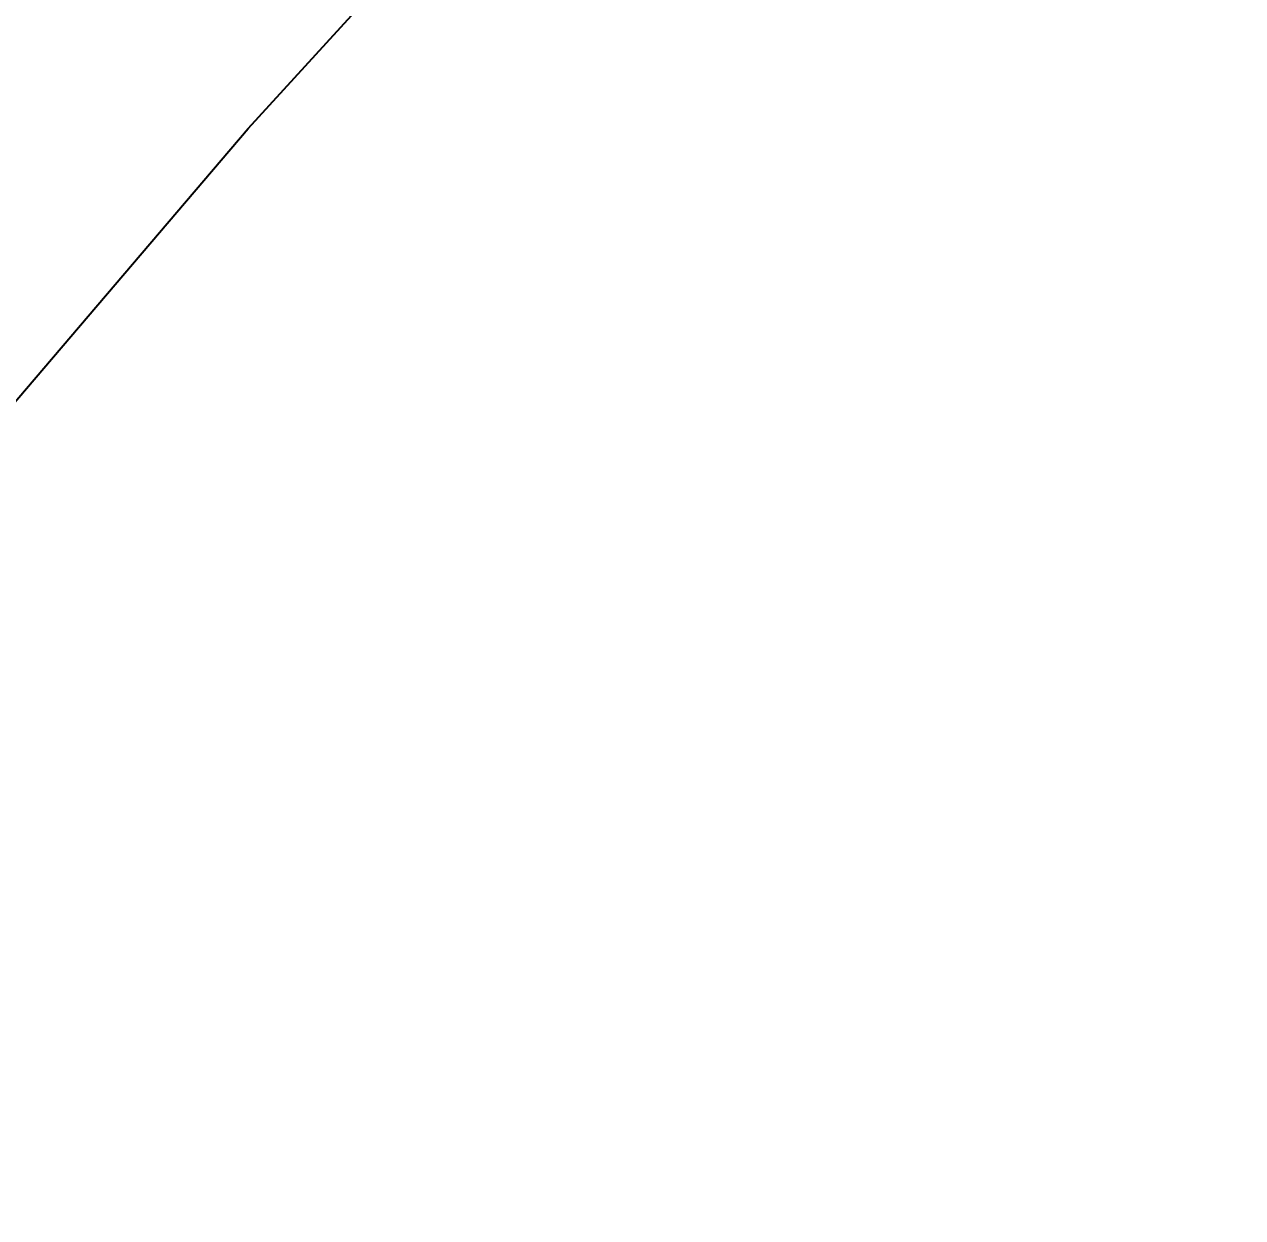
# Model space of a CAD drawing. Header units: inches. Extents: x 653559 to 669309, y 7245317 to 7256454.
# Drawn here: x 663203.2 to 663254.2, y 7250692.9 to 7250742.9 of the extents above; entities that cross this region are included whole.
import ezdxf
from ezdxf.enums import TextEntityAlignment as Align

# ---------------------------------------------------------------- set-up
doc = ezdxf.new("R2010")
doc.units = ezdxf.units.IN
doc.header["$MEASUREMENT"] = 0
for name, color, linetype in [('Cauce', 5, 'Continuous'), ('Perimetral', 190, 'Continuous'), ('TXT_HDR', 160, 'Continuous')]:
    doc.layers.add(name, color=color, linetype=linetype)
doc.styles.add('ROMANS', font='romans.shx', dxfattribs={"height": 150})

msp = doc.modelspace()

# ---------------------------------------------------------------- linework, layer by layer
at = {"layer": 'Cauce', "color": 160}
msp.add_polyline3d([(663158.36, 7250677.1, 0), (663173.83, 7250693.18, 0), (663212.55, 7250738.57, 0), (663236.45, 7250764.71, 0), (663258.11, 7250785.82, 0), (663281.01, 7250806.74, 0), (663299.71, 7250822.97, 0), (663315.68, 7250835.64, 0), (663323, 7250840.25, 0), (663326.02, 7250841.26, 0), (663329.05, 7250841.63, 0), (663352.45, 7250839.49, 0), (663361.25, 7250839.84, 0), (663369.29, 7250841.24, 0), (663382.72, 7250845.45, 0), (663396.95, 7250851.05, 0), (663411.48, 7250857.94, 0), (663422.26, 7250863.92, 0), (663425.8, 7250866.06, 0), (663437.15, 7250876.18, 0), (663472.4, 7250912.3, 0), (663527.2, 7250949.46, 0)], dxfattribs=at)
at = {"layer": 'Perimetral', "color": 200}
msp.add_polyline3d([(663158.36, 7250677.1, 0), (663173.83, 7250693.18, 0), (663212.55, 7250738.57, 0), (663236.45, 7250764.71, 0), (663258.11, 7250785.82, 0), (663258.613, 7250786.28, 0), (663281.01, 7250806.74, 0), (663299.71, 7250822.97, 0), (663306.279, 7250828.182, 0), (663315.68, 7250835.64, 0), (663323, 7250840.25, 0), (663326.02, 7250841.26, 0), (663329.05, 7250841.63, 0), (663349.862, 7250839.727, 0), (663352.45, 7250839.49, 0), (663361.25, 7250839.84, 0)], dxfattribs=at)

# ---------------------------------------------------------------- texts
at = {"layer": 'TXT_HDR', "transparency": 33554613, "style": 'ROMANS'}
msp.add_text('Ao. San Luis', height=100, rotation=39.5156, dxfattribs=at).set_placement((663513.054, 7250767.743), align=Align.MIDDLE)

doc.saveas('drawing.dxf')
